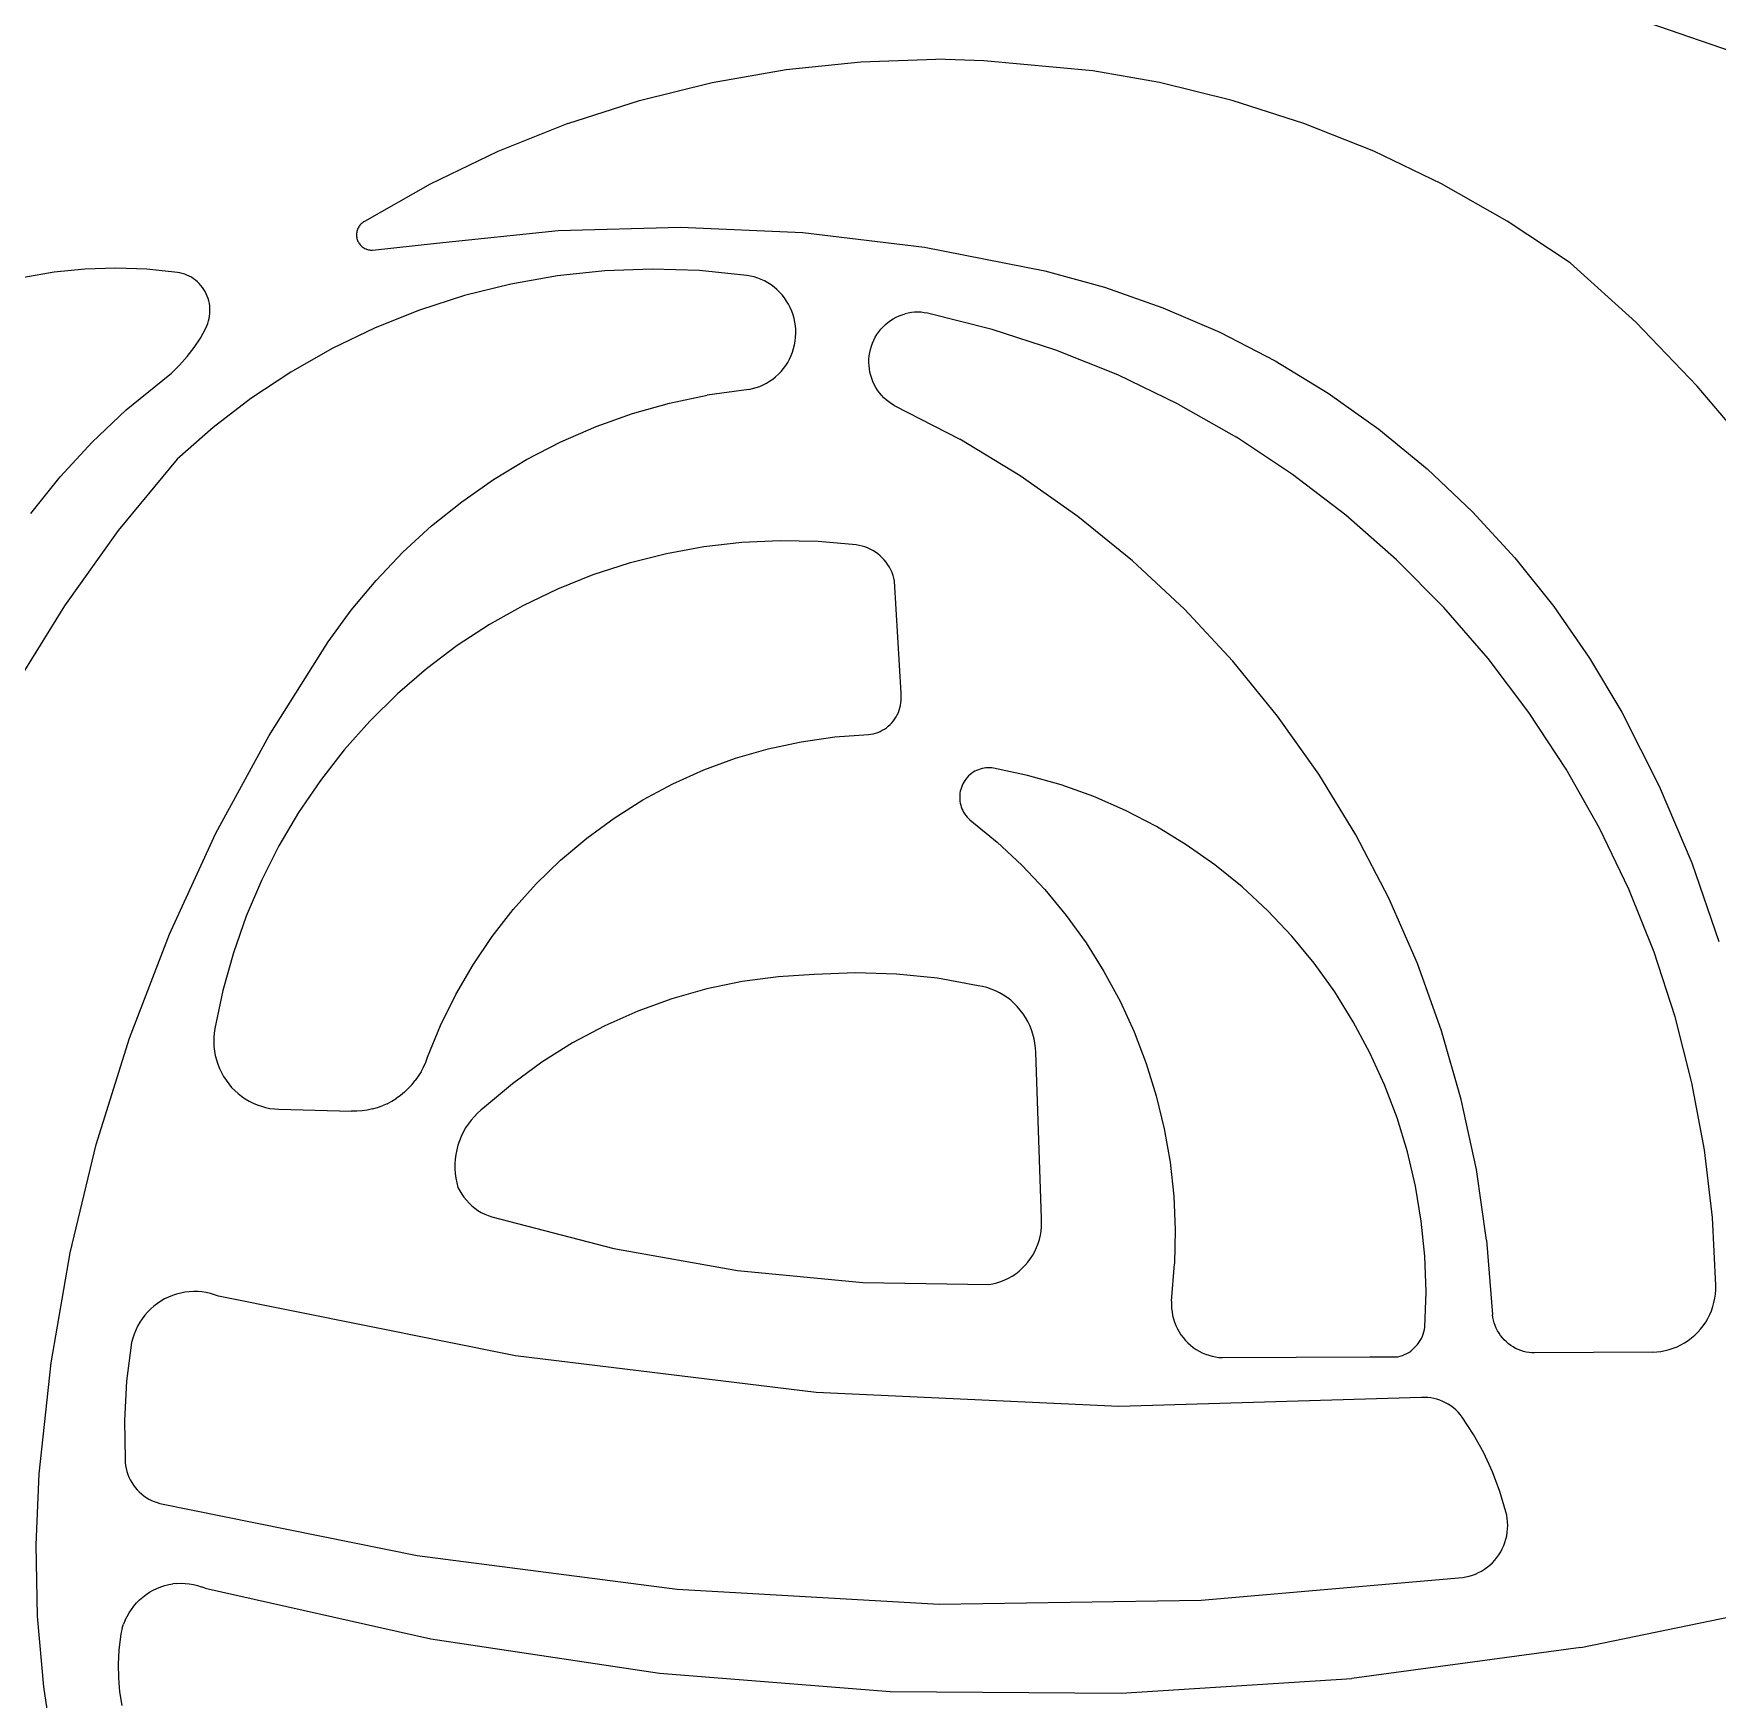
# Model space of a CAD drawing. Extents: x 396092 to 455492, y 17293 to 132793.
# Drawn here: x 408017.6 to 408095.4, y 46302.4 to 46379.4 of the extents above; entities that cross this region are included whole.
import ezdxf

# ---------------------------------------------------------------- set-up
doc = ezdxf.new("R2010")
doc.units = 0
doc.header["$LTSCALE"] = 1000
doc.header["$MEASUREMENT"] = 0
doc.layers.add('MU', color=34, linetype='Continuous')

msp = doc.modelspace()

# ---------------------------------------------------------------- linework, layer by layer
at = {"layer": 'MU', "color": 37}
for p, q in [((408101.761, 46376.592), (408090.23, 46380.558)), ((408048.968, 46377.124), (408052.384, 46377.721)), ((408052.384, 46377.721), (408055.831, 46378.081)), ((408055.831, 46378.081), (408059.294, 46378.202)), ((408061.511, 46378.126), (408059.294, 46378.202)), ((408066.554, 46377.664), (408061.511, 46378.126)), ((408045.6, 46376.292), (408048.968, 46377.124)), ((408069.621, 46377.129), (408066.554, 46377.664)), ((408072.99, 46376.299), (408069.621, 46377.129)), ((408042.295, 46375.23), (408045.6, 46376.292)), ((408076.295, 46375.238), (408072.99, 46376.299)), ((408042.295, 46375.23), (408039.067, 46373.941)), ((408079.523, 46373.95), (408076.295, 46375.238)), ((408039.067, 46373.941), (408035.933, 46372.432)), ((408082.659, 46372.443), (408079.523, 46373.95)), ((408035.933, 46372.432), (408032.905, 46370.71)), ((408085.687, 46370.722), (408082.659, 46372.443)), ((408032.905, 46370.71), (408032.866, 46370.687)), ((408088.594, 46368.796), (408085.687, 46370.722)), ((408032.54, 46370.15), (408032.538, 46370.103)), ((408032.538, 46370.103), (408032.538, 46370.056)), ((408032.538, 46370.056), (408032.542, 46370.009)), ((408032.546, 46370.196), (408032.54, 46370.15)), ((408032.542, 46370.009), (408032.548, 46369.963)), ((408032.554, 46370.242), (408032.546, 46370.196)), ((408032.548, 46369.963), (408032.558, 46369.917)), ((408032.566, 46370.287), (408032.554, 46370.242)), ((408032.58, 46370.332), (408032.566, 46370.287)), ((408032.598, 46370.375), (408032.58, 46370.332)), ((408032.618, 46370.417), (408032.598, 46370.375)), ((408032.64, 46370.458), (408032.618, 46370.417)), ((408032.666, 46370.497), (408032.64, 46370.458)), ((408032.694, 46370.534), (408032.666, 46370.497)), ((408032.724, 46370.569), (408032.694, 46370.534)), ((408032.756, 46370.602), (408032.724, 46370.569)), ((408032.791, 46370.633), (408032.756, 46370.602)), ((408032.827, 46370.661), (408032.791, 46370.633)), ((408032.866, 46370.687), (408032.827, 46370.661)), ((408036.23, 46369.706), (408041.856, 46370.286)), ((408041.856, 46370.286), (408047.508, 46370.448)), ((408047.508, 46370.448), (408053.157, 46370.19)), ((408053.157, 46370.19), (408058.772, 46369.514)), ((408032.558, 46369.917), (408032.571, 46369.872)), ((408032.571, 46369.872), (408032.586, 46369.828)), ((408032.586, 46369.828), (408032.604, 46369.786)), ((408032.604, 46369.786), (408032.626, 46369.744)), ((408032.626, 46369.744), (408032.649, 46369.704)), ((408032.649, 46369.704), (408032.676, 46369.666)), ((408032.676, 46369.666), (408032.704, 46369.629)), ((408032.704, 46369.629), (408032.735, 46369.595)), ((408032.735, 46369.595), (408032.769, 46369.563)), ((408032.769, 46369.563), (408032.804, 46369.533)), ((408032.804, 46369.533), (408032.841, 46369.505)), ((408032.841, 46369.505), (408032.88, 46369.481)), ((408032.88, 46369.481), (408032.92, 46369.458)), ((408032.92, 46369.458), (408032.962, 46369.439)), ((408032.962, 46369.439), (408033.005, 46369.423)), ((408033.005, 46369.423), (408033.049, 46369.409)), ((408033.049, 46369.409), (408033.093, 46369.399)), ((408033.093, 46369.399), (408033.139, 46369.391)), ((408033.139, 46369.391), (408033.184, 46369.387)), ((408033.184, 46369.387), (408033.23, 46369.386)), ((408033.23, 46369.386), (408033.276, 46369.387)), ((408033.276, 46369.387), (408036.23, 46369.706)), ((408058.772, 46369.514), (408064.325, 46368.423)), ((408019.991, 46368.506), (408018.571, 46368.358)), ((408021.418, 46368.555), (408019.991, 46368.506)), ((408022.845, 46368.505), (408021.418, 46368.555)), ((408024.265, 46368.355), (408022.845, 46368.505)), ((408044.002, 46368.426), (408041.822, 46368.195)), ((408046.193, 46368.506), (408044.002, 46368.426)), ((408048.384, 46368.436), (408046.193, 46368.506)), ((408050.566, 46368.215), (408048.384, 46368.436)), ((408064.325, 46368.423), (408067.084, 46367.67)), ((408091.624, 46366.051), (408088.594, 46368.796)), ((408018.571, 46368.358), (408017.163, 46368.112)), ((408024.378, 46368.335), (408024.265, 46368.355)), ((408024.489, 46368.308), (408024.378, 46368.335)), ((408024.599, 46368.273), (408024.489, 46368.308)), ((408024.705, 46368.232), (408024.599, 46368.273)), ((408024.809, 46368.182), (408024.705, 46368.232)), ((408024.91, 46368.127), (408024.809, 46368.182)), ((408025.007, 46368.064), (408024.91, 46368.127)), ((408025.099, 46367.995), (408025.007, 46368.064)), ((408025.187, 46367.92), (408025.099, 46367.995)), ((408025.27, 46367.84), (408025.187, 46367.92)), ((408025.347, 46367.754), (408025.27, 46367.84)), ((408025.419, 46367.663), (408025.347, 46367.754)), ((408025.485, 46367.567), (408025.419, 46367.663)), ((408039.661, 46367.814), (408037.531, 46367.285)), ((408041.822, 46368.195), (408039.661, 46367.814)), ((408050.736, 46368.186), (408050.566, 46368.215)), ((408050.903, 46368.145), (408050.736, 46368.186)), ((408051.068, 46368.094), (408050.903, 46368.145)), ((408051.229, 46368.031), (408051.068, 46368.094)), ((408051.385, 46367.958), (408051.229, 46368.031)), ((408051.537, 46367.874), (408051.385, 46367.958)), ((408051.683, 46367.78), (408051.537, 46367.874)), ((408051.822, 46367.677), (408051.683, 46367.78)), ((408051.954, 46367.565), (408051.822, 46367.677)), ((408067.084, 46367.67), (408069.785, 46366.724)), ((408025.544, 46367.467), (408025.485, 46367.567)), ((408025.597, 46367.363), (408025.544, 46367.467)), ((408025.643, 46367.256), (408025.597, 46367.363)), ((408025.682, 46367.147), (408025.643, 46367.256)), ((408025.714, 46367.034), (408025.682, 46367.147)), ((408025.739, 46366.92), (408025.714, 46367.034)), ((408025.756, 46366.805), (408025.739, 46366.92)), ((408037.531, 46367.285), (408035.441, 46366.611)), ((408052.079, 46367.443), (408051.954, 46367.565)), ((408052.196, 46367.314), (408052.079, 46367.443)), ((408052.304, 46367.177), (408052.196, 46367.314)), ((408052.403, 46367.033), (408052.304, 46367.177)), ((408052.492, 46366.883), (408052.403, 46367.033)), ((408052.572, 46366.727), (408052.492, 46366.883)), ((408025.668, 46365.999), (408025.703, 46366.11)), ((408025.703, 46366.11), (408025.73, 46366.223)), ((408025.73, 46366.223), (408025.751, 46366.338)), ((408025.751, 46366.338), (408025.763, 46366.455)), ((408025.766, 46366.688), (408025.756, 46366.805)), ((408025.763, 46366.455), (408025.768, 46366.571)), ((408025.768, 46366.571), (408025.766, 46366.688)), ((408035.441, 46366.611), (408033.399, 46365.795)), ((408052.641, 46366.566), (408052.572, 46366.727)), ((408052.7, 46366.401), (408052.641, 46366.566)), ((408052.748, 46366.232), (408052.7, 46366.401)), ((408052.785, 46366.061), (408052.748, 46366.232)), ((408052.811, 46365.887), (408052.785, 46366.061)), ((408056.966, 46365.946), (408057.081, 46366.042)), ((408057.081, 46366.042), (408057.202, 46366.131)), ((408057.202, 46366.131), (408057.328, 46366.211)), ((408057.328, 46366.211), (408057.459, 46366.282)), ((408057.459, 46366.282), (408057.595, 46366.345)), ((408057.595, 46366.345), (408057.734, 46366.398)), ((408057.734, 46366.398), (408057.877, 46366.441)), ((408058.022, 46366.475), (408057.877, 46366.441)), ((408058.169, 46366.499), (408058.022, 46366.475)), ((408058.317, 46366.513), (408058.169, 46366.499)), ((408058.465, 46366.517), (408058.317, 46366.513)), ((408058.614, 46366.51), (408058.465, 46366.517)), ((408058.762, 46366.494), (408058.614, 46366.51)), ((408058.908, 46366.468), (408058.762, 46366.494)), ((408061.902, 46365.72), (408058.908, 46366.468)), ((408069.785, 46366.724), (408072.415, 46365.589)), ((408094.468, 46363.104), (408091.624, 46366.051)), ((408025.036, 46364.88), (408025.323, 46365.321)), ((408025.323, 46365.321), (408025.578, 46365.784)), ((408025.578, 46365.784), (408025.626, 46365.89)), ((408025.626, 46365.89), (408025.668, 46365.999)), ((408033.399, 46365.795), (408031.416, 46364.84)), ((408052.801, 46365.185), (408052.82, 46365.36)), ((408052.825, 46365.712), (408052.811, 46365.887)), ((408052.82, 46365.36), (408052.828, 46365.536)), ((408052.828, 46365.536), (408052.825, 46365.712)), ((408056.429, 46365.226), (408056.498, 46365.36)), ((408056.498, 46365.36), (408056.576, 46365.489)), ((408056.576, 46365.489), (408056.662, 46365.613)), ((408056.662, 46365.613), (408056.756, 46365.731)), ((408056.756, 46365.731), (408056.857, 46365.842)), ((408056.857, 46365.842), (408056.966, 46365.946)), ((408064.839, 46364.768), (408061.902, 46365.72)), ((408072.415, 46365.589), (408074.962, 46364.27)), ((408024.716, 46364.462), (408025.036, 46364.88)), ((408031.416, 46364.84), (408029.501, 46363.75)), ((408052.538, 46364.352), (408052.612, 46364.511)), ((408052.612, 46364.511), (408052.675, 46364.675)), ((408052.675, 46364.675), (408052.728, 46364.842)), ((408052.728, 46364.842), (408052.77, 46365.012)), ((408052.77, 46365.012), (408052.801, 46365.185)), ((408056.206, 46364.349), (408056.219, 46364.5)), ((408056.219, 46364.5), (408056.242, 46364.65)), ((408056.242, 46364.65), (408056.275, 46364.799)), ((408056.275, 46364.799), (408056.317, 46364.944)), ((408056.317, 46364.944), (408056.368, 46365.087)), ((408056.368, 46365.087), (408056.429, 46365.226)), ((408067.707, 46363.617), (408064.839, 46364.768)), ((408023.987, 46363.707), (408024.366, 46364.07)), ((408024.366, 46364.07), (408024.716, 46364.462)), ((408029.501, 46363.75), (408027.662, 46362.532)), ((408052.024, 46363.651), (408052.145, 46363.777)), ((408052.145, 46363.777), (408052.257, 46363.911)), ((408052.257, 46363.911), (408052.36, 46364.052)), ((408052.36, 46364.052), (408052.454, 46364.199)), ((408052.454, 46364.199), (408052.538, 46364.352)), ((408056.203, 46364.197), (408056.206, 46364.349)), ((408056.21, 46364.045), (408056.203, 46364.197)), ((408056.226, 46363.894), (408056.21, 46364.045)), ((408056.252, 46363.745), (408056.226, 46363.894)), ((408056.288, 46363.598), (408056.252, 46363.745)), ((408074.962, 46364.27), (408077.414, 46362.775)), ((408021.904, 46362.001), (408023.583, 46363.374)), ((408023.583, 46363.374), (408023.987, 46363.707)), ((408050.66, 46362.95), (408048.731, 46362.68)), ((408050.66, 46362.95), (408050.829, 46362.985)), ((408050.829, 46362.985), (408050.995, 46363.032)), ((408050.995, 46363.032), (408051.158, 46363.09)), ((408051.158, 46363.09), (408051.316, 46363.158)), ((408051.316, 46363.158), (408051.47, 46363.237)), ((408051.47, 46363.237), (408051.618, 46363.327)), ((408051.618, 46363.327), (408051.761, 46363.426)), ((408051.761, 46363.426), (408051.896, 46363.534)), ((408051.896, 46363.534), (408052.024, 46363.651)), ((408056.333, 46363.453), (408056.288, 46363.598)), ((408056.388, 46363.312), (408056.333, 46363.453)), ((408056.452, 46363.174), (408056.388, 46363.312)), ((408056.524, 46363.042), (408056.452, 46363.174)), ((408056.605, 46362.914), (408056.524, 46363.042)), ((408070.492, 46362.272), (408067.707, 46363.617)), ((408097.111, 46359.969), (408094.468, 46363.104)), ((408027.662, 46362.532), (408025.908, 46361.189)), ((408045.281, 46361.833), (408046.992, 46362.315)), ((408046.992, 46362.315), (408048.731, 46362.68)), ((408056.694, 46362.792), (408056.605, 46362.914)), ((408056.79, 46362.677), (408056.694, 46362.792)), ((408056.894, 46362.568), (408056.79, 46362.677)), ((408057.005, 46362.467), (408056.894, 46362.568)), ((408057.122, 46362.373), (408057.005, 46362.467)), ((408057.245, 46362.287), (408057.122, 46362.373)), ((408057.373, 46362.21), (408057.245, 46362.287)), ((408057.373, 46362.21), (408060.398, 46360.652)), ((408070.492, 46362.272), (408073.183, 46360.738)), ((408077.414, 46362.775), (408079.758, 46361.109)), ((408020.324, 46360.512), (408021.904, 46362.001)), ((408043.605, 46361.237), (408045.281, 46361.833)), ((408025.908, 46361.189), (408024.246, 46359.729)), ((408041.971, 46360.528), (408043.605, 46361.237)), ((408063.184, 46358.964), (408060.398, 46360.652)), ((408075.767, 46359.023), (408073.183, 46360.738)), ((408079.758, 46361.109), (408081.983, 46359.282)), ((408018.848, 46358.915), (408020.324, 46360.512)), ((408040.386, 46359.711), (408041.971, 46360.528)), ((408024.246, 46359.729), (408021.534, 46356.436)), ((408038.859, 46358.788), (408040.386, 46359.711)), ((408081.983, 46359.282), (408084.08, 46357.301)), ((408017.486, 46357.217), (408018.848, 46358.915)), ((408037.394, 46357.764), (408038.859, 46358.788)), ((408065.85, 46357.086), (408063.184, 46358.964)), ((408078.232, 46357.135), (408075.767, 46359.023)), ((408035.999, 46356.643), (408037.394, 46357.764)), ((408068.385, 46355.026), (408065.85, 46357.086)), ((408080.567, 46355.082), (408078.232, 46357.135)), ((408084.08, 46357.301), (408086.036, 46355.177)), ((408021.534, 46356.436), (408019.05, 46352.96)), ((408034.679, 46355.431), (408035.999, 46356.643)), ((408052.098, 46355.958), (408050.336, 46355.877)), ((408053.862, 46355.922), (408052.098, 46355.958)), ((408033.442, 46354.131), (408034.679, 46355.431)), ((408046.847, 46355.361), (408045.135, 46354.928)), ((408048.583, 46355.677), (408046.847, 46355.361)), ((408050.336, 46355.877), (408048.583, 46355.677)), ((408055.619, 46355.767), (408053.862, 46355.922)), ((408055.753, 46355.746), (408055.619, 46355.767)), ((408055.886, 46355.716), (408055.753, 46355.746)), ((408056.016, 46355.678), (408055.886, 46355.716)), ((408056.144, 46355.63), (408056.016, 46355.678)), ((408056.268, 46355.574), (408056.144, 46355.63)), ((408056.388, 46355.509), (408056.268, 46355.574)), ((408056.504, 46355.437), (408056.388, 46355.509)), ((408056.615, 46355.357), (408056.504, 46355.437)), ((408056.721, 46355.269), (408056.615, 46355.357)), ((408056.82, 46355.175), (408056.721, 46355.269)), ((408056.914, 46355.074), (408056.82, 46355.175)), ((408086.036, 46355.177), (408087.844, 46352.919)), ((408043.454, 46354.383), (408041.812, 46353.725)), ((408045.135, 46354.928), (408043.454, 46354.383)), ((408057, 46354.967), (408056.914, 46355.074)), ((408057.08, 46354.855), (408057, 46354.967)), ((408057.152, 46354.737), (408057.08, 46354.855)), ((408057.216, 46354.615), (408057.152, 46354.737)), ((408057.272, 46354.488), (408057.216, 46354.615)), ((408057.32, 46354.359), (408057.272, 46354.488)), ((408070.776, 46352.795), (408068.385, 46355.026)), ((408082.761, 46352.873), (408080.567, 46355.082)), ((408032.291, 46352.751), (408033.442, 46354.131)), ((408041.812, 46353.725), (408040.216, 46352.96)), ((408057.359, 46354.226), (408057.32, 46354.359)), ((408057.39, 46354.091), (408057.359, 46354.226)), ((408057.688, 46348.923), (408057.39, 46354.091)), ((408019.05, 46352.96), (408016.807, 46349.317)), ((408040.216, 46352.96), (408038.672, 46352.089)), ((408084.806, 46350.518), (408082.761, 46352.873)), ((408087.844, 46352.919), (408089.494, 46350.539)), ((408031.232, 46351.296), (408032.291, 46352.751)), ((408038.672, 46352.089), (408037.187, 46351.116)), ((408073.013, 46350.402), (408070.776, 46352.795)), ((408028.495, 46346.962), (408031.232, 46351.296)), ((408037.187, 46351.116), (408035.769, 46350.046)), ((408086.69, 46348.028), (408084.806, 46350.518)), ((408089.494, 46350.539), (408090.979, 46348.048)), ((408035.769, 46350.046), (408034.422, 46348.884)), ((408075.084, 46347.859), (408073.013, 46350.402)), ((408034.422, 46348.884), (408033.152, 46347.633)), ((408057.604, 46348.135), (408057.638, 46348.244)), ((408057.638, 46348.244), (408057.665, 46348.355)), ((408057.665, 46348.355), (408057.684, 46348.467)), ((408057.684, 46348.467), (408057.696, 46348.581)), ((408057.698, 46348.809), (408057.688, 46348.923)), ((408057.696, 46348.581), (408057.701, 46348.695)), ((408057.701, 46348.695), (408057.698, 46348.809)), ((408033.152, 46347.633), (408031.966, 46346.301)), ((408057.01, 46347.325), (408057.098, 46347.395)), ((408057.098, 46347.395), (408057.182, 46347.471)), ((408057.182, 46347.471), (408057.26, 46347.553)), ((408057.26, 46347.553), (408057.333, 46347.639)), ((408057.333, 46347.639), (408057.4, 46347.731)), ((408057.4, 46347.731), (408057.461, 46347.826)), ((408057.461, 46347.826), (408057.515, 46347.926)), ((408057.515, 46347.926), (408057.563, 46348.029)), ((408057.563, 46348.029), (408057.604, 46348.135)), ((408076.981, 46345.178), (408075.084, 46347.859)), ((408088.406, 46345.415), (408086.69, 46348.028)), ((408090.979, 46348.048), (408092.713, 46344.623)), ((408026.044, 46342.453), (408028.495, 46346.962)), ((408051.55, 46346.348), (408053.078, 46346.677)), ((408053.078, 46346.677), (408054.625, 46346.897)), ((408054.625, 46346.897), (408056.183, 46347.007)), ((408056.183, 46347.007), (408056.293, 46347.021)), ((408056.293, 46347.021), (408056.403, 46347.043)), ((408056.403, 46347.043), (408056.511, 46347.073)), ((408056.511, 46347.073), (408056.617, 46347.109)), ((408056.617, 46347.109), (408056.72, 46347.153)), ((408056.72, 46347.153), (408056.821, 46347.204)), ((408056.821, 46347.204), (408056.917, 46347.261)), ((408056.917, 46347.261), (408057.01, 46347.325)), ((408031.966, 46346.301), (408030.867, 46344.891)), ((408048.578, 46345.373), (408050.047, 46345.913)), ((408050.047, 46345.913), (408051.55, 46346.348)), ((408047.149, 46344.73), (408048.578, 46345.373)), ((408060.809, 46345.095), (408060.747, 46345.03)), ((408060.876, 46345.156), (408060.809, 46345.095)), ((408060.947, 46345.212), (408060.876, 46345.156)), ((408061.021, 46345.264), (408060.947, 46345.212)), ((408061.098, 46345.31), (408061.021, 46345.264)), ((408061.178, 46345.351), (408061.098, 46345.31)), ((408061.261, 46345.386), (408061.178, 46345.351)), ((408061.345, 46345.416), (408061.261, 46345.386)), ((408061.432, 46345.439), (408061.345, 46345.416)), ((408061.52, 46345.457), (408061.432, 46345.439)), ((408061.608, 46345.469), (408061.52, 46345.457)), ((408061.698, 46345.475), (408061.608, 46345.469)), ((408061.787, 46345.474), (408061.698, 46345.475)), ((408061.876, 46345.468), (408061.787, 46345.474)), ((408061.965, 46345.455), (408061.876, 46345.468)), ((408063.533, 46345.122), (408061.965, 46345.455)), ((408065.077, 46344.683), (408063.533, 46345.122)), ((408078.694, 46342.371), (408076.981, 46345.178)), ((408089.947, 46342.69), (408088.406, 46345.415)), ((408030.867, 46344.891), (408029.862, 46343.412)), ((408045.766, 46343.988), (408047.149, 46344.73)), ((408060.409, 46344.297), (408060.4, 46344.206)), ((408060.424, 46344.387), (408060.409, 46344.297)), ((408060.446, 46344.476), (408060.424, 46344.387)), ((408060.473, 46344.563), (408060.446, 46344.476)), ((408060.505, 46344.648), (408060.473, 46344.563)), ((408060.543, 46344.73), (408060.505, 46344.648)), ((408060.587, 46344.81), (408060.543, 46344.73)), ((408060.635, 46344.887), (408060.587, 46344.81)), ((408060.689, 46344.96), (408060.635, 46344.887)), ((408060.747, 46345.03), (408060.689, 46344.96)), ((408066.588, 46344.141), (408065.077, 46344.683)), ((408092.713, 46344.623), (408094.208, 46341.082)), ((408044.437, 46343.151), (408045.766, 46343.988)), ((408060.4, 46344.206), (408060.396, 46344.114)), ((408060.396, 46344.114), (408060.399, 46344.023)), ((408060.399, 46344.023), (408060.407, 46343.932)), ((408060.407, 46343.932), (408060.421, 46343.842)), ((408060.421, 46343.842), (408060.442, 46343.753)), ((408060.442, 46343.753), (408060.468, 46343.665)), ((408060.468, 46343.665), (408060.499, 46343.58)), ((408060.499, 46343.58), (408060.537, 46343.497)), ((408060.537, 46343.497), (408060.579, 46343.416)), ((408068.061, 46343.497), (408066.588, 46344.141)), ((408069.488, 46342.754), (408068.061, 46343.497)), ((408029.862, 46343.412), (408028.954, 46341.868)), ((408043.168, 46342.222), (408044.437, 46343.151)), ((408060.579, 46343.416), (408060.627, 46343.339)), ((408060.627, 46343.339), (408060.679, 46343.265)), ((408060.679, 46343.265), (408060.737, 46343.195)), ((408060.737, 46343.195), (408060.799, 46343.129)), ((408060.799, 46343.129), (408060.865, 46343.067)), ((408060.865, 46343.067), (408062.134, 46342.032)), ((408070.864, 46341.917), (408069.488, 46342.754)), ((408023.891, 46337.788), (408026.044, 46342.453)), ((408041.964, 46341.206), (408043.168, 46342.222)), ((408062.134, 46342.032), (408063.269, 46340.975)), ((408080.216, 46339.451), (408078.694, 46342.371)), ((408091.304, 46339.865), (408089.947, 46342.69)), ((408028.954, 46341.868), (408028.146, 46340.266)), ((408040.832, 46340.107), (408041.964, 46341.206)), ((408072.182, 46340.988), (408070.864, 46341.917)), ((408063.269, 46340.975), (408064.333, 46339.846)), ((408073.437, 46339.971), (408072.182, 46340.988)), ((408094.208, 46341.082), (408095.458, 46337.444)), ((408028.146, 46340.266), (408027.444, 46338.615)), ((408039.777, 46338.932), (408040.832, 46340.107)), ((408064.333, 46339.846), (408065.322, 46338.647)), ((408074.623, 46338.872), (408073.437, 46339.971)), ((408092.473, 46336.953), (408091.304, 46339.865)), ((408038.804, 46337.684), (408039.777, 46338.932)), ((408075.735, 46337.694), (408074.623, 46338.872)), ((408081.539, 46336.431), (408080.216, 46339.451)), ((408027.444, 46338.615), (408026.849, 46336.919)), ((408065.322, 46338.647), (408066.233, 46337.385)), ((408022.046, 46332.987), (408023.891, 46337.788)), ((408037.917, 46336.372), (408038.804, 46337.684)), ((408066.233, 46337.385), (408067.061, 46336.064)), ((408076.768, 46336.444), (408075.735, 46337.694)), ((408026.849, 46336.919), (408026.364, 46335.187)), ((408093.447, 46333.968), (408092.473, 46336.953)), ((408037.122, 46334.999), (408037.917, 46336.372)), ((408052.012, 46335.82), (408050.355, 46335.6)), ((408053.68, 46335.921), (408052.012, 46335.82)), ((408055.581, 46336.006), (408053.68, 46335.921)), ((408057.482, 46335.949), (408055.581, 46336.006)), ((408059.375, 46335.749), (408057.482, 46335.949)), ((408061.248, 46335.409), (408059.375, 46335.749)), ((408067.061, 46336.064), (408067.802, 46334.692)), ((408077.717, 46335.126), (408076.768, 46336.444)), ((408082.658, 46333.327), (408081.539, 46336.431)), ((408026.364, 46335.187), (408025.992, 46333.427)), ((408036.421, 46333.574), (408037.122, 46334.999)), ((408048.718, 46335.261), (408047.108, 46334.806)), ((408050.355, 46335.6), (408048.718, 46335.261)), ((408061.453, 46335.371), (408061.248, 46335.409)), ((408061.655, 46335.319), (408061.453, 46335.371)), ((408061.853, 46335.253), (408061.655, 46335.319)), ((408062.046, 46335.174), (408061.853, 46335.253)), ((408062.234, 46335.082), (408062.046, 46335.174)), ((408062.415, 46334.978), (408062.234, 46335.082)), ((408062.589, 46334.861), (408062.415, 46334.978)), ((408078.579, 46333.747), (408077.717, 46335.126)), ((408045.533, 46334.236), (408044.001, 46333.555)), ((408047.108, 46334.806), (408045.533, 46334.236)), ((408062.755, 46334.733), (408062.589, 46334.861)), ((408062.912, 46334.593), (408062.755, 46334.733)), ((408063.059, 46334.444), (408062.912, 46334.593)), ((408063.197, 46334.284), (408063.059, 46334.444)), ((408063.324, 46334.116), (408063.197, 46334.284)), ((408067.802, 46334.692), (408068.454, 46333.272)), ((408025.992, 46333.427), (408025.962, 46333.22)), ((408035.818, 46332.103), (408036.421, 46333.574)), ((408044.001, 46333.555), (408042.52, 46332.766)), ((408063.44, 46333.939), (408063.324, 46334.116)), ((408063.543, 46333.755), (408063.44, 46333.939)), ((408063.635, 46333.564), (408063.543, 46333.755)), ((408063.714, 46333.367), (408063.635, 46333.564)), ((408079.348, 46332.312), (408078.579, 46333.747)), ((408094.222, 46330.922), (408093.447, 46333.968)), ((408020.515, 46328.073), (408022.046, 46332.987)), ((408025.945, 46333.011), (408025.942, 46332.802)), ((408025.942, 46332.802), (408025.953, 46332.593)), ((408025.962, 46333.22), (408025.945, 46333.011)), ((408042.52, 46332.766), (408041.097, 46331.873)), ((408063.78, 46333.166), (408063.714, 46333.367)), ((408063.832, 46332.96), (408063.78, 46333.166)), ((408063.871, 46332.751), (408063.832, 46332.96)), ((408063.896, 46332.54), (408063.871, 46332.751)), ((408068.454, 46333.272), (408069.014, 46331.812)), ((408083.566, 46330.152), (408082.658, 46333.327)), ((408025.953, 46332.593), (408025.977, 46332.386)), ((408025.977, 46332.386), (408026.014, 46332.18)), ((408026.014, 46332.18), (408026.065, 46331.977)), ((408026.065, 46331.977), (408026.129, 46331.778)), ((408035.633, 46331.65), (408035.733, 46331.873)), ((408035.733, 46331.873), (408035.818, 46332.103)), ((408041.097, 46331.873), (408039.738, 46330.88)), ((408063.908, 46332.328), (408063.896, 46332.54)), ((408064.176, 46324.664), (408063.908, 46332.328)), ((408080.023, 46330.828), (408079.348, 46332.312)), ((408026.129, 46331.778), (408026.206, 46331.584)), ((408026.206, 46331.584), (408026.295, 46331.396)), ((408026.295, 46331.396), (408026.396, 46331.214)), ((408026.396, 46331.214), (408026.508, 46331.039)), ((408035.391, 46331.225), (408035.249, 46331.026)), ((408035.519, 46331.433), (408035.391, 46331.225)), ((408035.519, 46331.433), (408035.633, 46331.65)), ((408069.014, 46331.812), (408069.479, 46330.318)), ((408026.508, 46331.039), (408026.632, 46330.872)), ((408026.632, 46330.872), (408026.766, 46330.714)), ((408026.766, 46330.714), (408026.911, 46330.566)), ((408026.911, 46330.566), (408027.064, 46330.427)), ((408027.064, 46330.427), (408027.226, 46330.299)), ((408027.226, 46330.299), (408027.396, 46330.183)), ((408034.564, 46330.34), (408034.367, 46330.199)), ((408034.752, 46330.493), (408034.564, 46330.34)), ((408034.752, 46330.493), (408034.929, 46330.66)), ((408034.929, 46330.66), (408035.095, 46330.837)), ((408035.095, 46330.837), (408035.249, 46331.026)), ((408039.738, 46330.88), (408038.451, 46329.792)), ((408069.479, 46330.318), (408069.847, 46328.796)), ((408080.599, 46329.302), (408080.023, 46330.828)), ((408094.796, 46327.831), (408094.222, 46330.922)), ((408027.396, 46330.183), (408027.574, 46330.078)), ((408027.574, 46330.078), (408027.757, 46329.985)), ((408027.757, 46329.985), (408027.947, 46329.905)), ((408027.947, 46329.905), (408028.141, 46329.838)), ((408028.141, 46329.838), (408028.339, 46329.784)), ((408028.339, 46329.784), (408028.54, 46329.744)), ((408028.54, 46329.744), (408028.743, 46329.718)), ((408028.743, 46329.718), (408028.948, 46329.705)), ((408028.948, 46329.705), (408032.312, 46329.609)), ((408032.553, 46329.61), (408032.312, 46329.609)), ((408032.793, 46329.628), (408032.553, 46329.61)), ((408033.031, 46329.663), (408032.793, 46329.628)), ((408033.267, 46329.714), (408033.031, 46329.663)), ((408033.267, 46329.714), (408033.499, 46329.78)), ((408033.499, 46329.78), (408033.725, 46329.862)), ((408033.946, 46329.96), (408033.725, 46329.862)), ((408033.946, 46329.96), (408034.16, 46330.072)), ((408034.16, 46330.072), (408034.367, 46330.199)), ((408038.119, 46329.514), (408037.967, 46329.359)), ((408038.281, 46329.659), (408038.119, 46329.514)), ((408038.451, 46329.792), (408038.281, 46329.659)), ((408084.261, 46326.921), (408083.566, 46330.152)), ((408037.574, 46328.837), (408037.467, 46328.647)), ((408037.694, 46329.02), (408037.574, 46328.837)), ((408037.825, 46329.194), (408037.694, 46329.02)), ((408037.967, 46329.359), (408037.825, 46329.194)), ((408069.847, 46328.796), (408070.116, 46327.253)), ((408081.075, 46327.74), (408080.599, 46329.302)), ((408019.306, 46323.066), (408020.515, 46328.073)), ((408037.22, 46328.039), (408037.165, 46327.827)), ((408037.289, 46328.247), (408037.22, 46328.039)), ((408037.372, 46328.45), (408037.289, 46328.247)), ((408037.467, 46328.647), (408037.372, 46328.45)), ((408037.095, 46327.394), (408037.081, 46327.175)), ((408037.081, 46327.175), (408037.081, 46326.956)), ((408037.123, 46327.612), (408037.095, 46327.394)), ((408037.165, 46327.827), (408037.123, 46327.612)), ((408070.116, 46327.253), (408070.287, 46325.695)), ((408081.448, 46326.149), (408081.075, 46327.74)), ((408095.164, 46324.706), (408094.796, 46327.831)), ((408037.081, 46326.956), (408037.095, 46326.736)), ((408037.095, 46326.736), (408037.123, 46326.519)), ((408037.123, 46326.519), (408037.165, 46326.303)), ((408084.737, 46323.649), (408084.261, 46326.921)), ((408037.165, 46326.303), (408037.221, 46326.091)), ((408037.221, 46326.091), (408037.304, 46325.933)), ((408037.304, 46325.933), (408037.397, 46325.78)), ((408037.397, 46325.78), (408037.5, 46325.635)), ((408037.5, 46325.635), (408037.613, 46325.497)), ((408070.287, 46325.695), (408070.357, 46324.129)), ((408081.717, 46324.536), (408081.448, 46326.149)), ((408037.613, 46325.497), (408037.734, 46325.367)), ((408037.734, 46325.367), (408037.864, 46325.246)), ((408037.864, 46325.246), (408038.002, 46325.134)), ((408038.002, 46325.134), (408038.147, 46325.033)), ((408038.147, 46325.033), (408038.299, 46324.941)), ((408038.299, 46324.941), (408038.456, 46324.861)), ((408038.456, 46324.861), (408038.618, 46324.791)), ((408038.618, 46324.791), (408038.785, 46324.733)), ((408038.785, 46324.733), (408044.415, 46323.267)), ((408064.123, 46323.879), (408064.155, 46324.074)), ((408064.155, 46324.074), (408064.175, 46324.27)), ((408064.175, 46324.27), (408064.182, 46324.467)), ((408064.182, 46324.467), (408064.176, 46324.664)), ((408070.357, 46324.129), (408070.326, 46322.561)), ((408081.88, 46322.909), (408081.717, 46324.536)), ((408095.326, 46321.564), (408095.164, 46324.706)), ((408063.864, 46323.138), (408063.947, 46323.316)), ((408063.947, 46323.316), (408064.018, 46323.5)), ((408064.018, 46323.5), (408064.077, 46323.688)), ((408064.077, 46323.688), (408064.123, 46323.879)), ((408084.737, 46323.649), (408085.005, 46320.22)), ((408018.425, 46317.988), (408019.306, 46323.066)), ((408044.415, 46323.267), (408050.141, 46322.253)), ((408063.283, 46322.357), (408063.42, 46322.496)), ((408063.42, 46322.496), (408063.547, 46322.645)), ((408063.547, 46322.645), (408063.663, 46322.802)), ((408063.663, 46322.802), (408063.769, 46322.967)), ((408063.769, 46322.967), (408063.864, 46323.138)), ((408070.182, 46320.835), (408070.326, 46322.561)), ((408081.937, 46321.274), (408081.88, 46322.909)), ((408050.141, 46322.253), (408055.927, 46321.698)), ((408062.115, 46321.686), (408062.299, 46321.746)), ((408062.299, 46321.746), (408062.479, 46321.818)), ((408062.479, 46321.818), (408062.654, 46321.903)), ((408062.654, 46321.903), (408062.822, 46322)), ((408062.822, 46322), (408062.983, 46322.108)), ((408062.983, 46322.108), (408063.137, 46322.227)), ((408063.137, 46322.227), (408063.283, 46322.357)), ((408023.674, 46320.941), (408023.502, 46320.842)), ((408023.852, 46321.028), (408023.674, 46320.941)), ((408024.036, 46321.103), (408023.852, 46321.028)), ((408024.223, 46321.165), (408024.036, 46321.103)), ((408024.415, 46321.214), (408024.223, 46321.165)), ((408024.609, 46321.251), (408024.415, 46321.214)), ((408024.805, 46321.274), (408024.609, 46321.251)), ((408025.003, 46321.284), (408024.805, 46321.274)), ((408025.2, 46321.28), (408025.003, 46321.284)), ((408025.397, 46321.263), (408025.2, 46321.28)), ((408025.592, 46321.233), (408025.397, 46321.263)), ((408025.785, 46321.19), (408025.592, 46321.233)), ((408025.975, 46321.134), (408025.785, 46321.19)), ((408026.16, 46321.065), (408025.975, 46321.134)), ((408039.885, 46318.316), (408026.16, 46321.065)), ((408055.927, 46321.698), (408061.737, 46321.606)), ((408061.737, 46321.606), (408061.928, 46321.64)), ((408061.928, 46321.64), (408062.115, 46321.686)), ((408081.887, 46319.639), (408081.937, 46321.274)), ((408095.238, 46320.777), (408095.279, 46320.971)), ((408095.279, 46320.971), (408095.308, 46321.168)), ((408095.308, 46321.168), (408095.323, 46321.366)), ((408095.323, 46321.366), (408095.326, 46321.564)), ((408022.757, 46320.187), (408022.636, 46320.028)), ((408022.888, 46320.337), (408022.757, 46320.187)), ((408023.029, 46320.479), (408022.888, 46320.337)), ((408023.179, 46320.61), (408023.029, 46320.479)), ((408023.337, 46320.732), (408023.179, 46320.61)), ((408023.502, 46320.842), (408023.337, 46320.732)), ((408070.182, 46320.835), (408070.179, 46320.671)), ((408070.179, 46320.671), (408070.187, 46320.507)), ((408070.187, 46320.507), (408070.205, 46320.344)), ((408070.205, 46320.344), (408070.234, 46320.182)), ((408070.234, 46320.182), (408070.273, 46320.023)), ((408085.023, 46320.089), (408085.005, 46320.22)), ((408094.954, 46320.04), (408095.043, 46320.216)), ((408095.043, 46320.216), (408095.12, 46320.399)), ((408095.12, 46320.399), (408095.185, 46320.586)), ((408095.185, 46320.586), (408095.238, 46320.777)), ((408022.337, 46319.506), (408022.261, 46319.32)), ((408022.425, 46319.686), (408022.337, 46319.506)), ((408022.525, 46319.861), (408022.425, 46319.686)), ((408022.636, 46320.028), (408022.525, 46319.861)), ((408070.273, 46320.023), (408070.323, 46319.866)), ((408070.323, 46319.866), (408070.383, 46319.714)), ((408070.383, 46319.714), (408070.452, 46319.566)), ((408070.452, 46319.566), (408070.531, 46319.422)), ((408070.531, 46319.422), (408070.619, 46319.285)), ((408081.808, 46319.318), (408081.842, 46319.423)), ((408081.842, 46319.423), (408081.868, 46319.53)), ((408081.868, 46319.53), (408081.887, 46319.639)), ((408085.051, 46319.959), (408085.023, 46320.089)), ((408085.086, 46319.832), (408085.051, 46319.959)), ((408085.13, 46319.707), (408085.086, 46319.832)), ((408085.182, 46319.586), (408085.13, 46319.707)), ((408085.242, 46319.468), (408085.182, 46319.586)), ((408085.309, 46319.355), (408085.242, 46319.468)), ((408094.351, 46319.266), (408094.491, 46319.404)), ((408094.491, 46319.404), (408094.622, 46319.551)), ((408094.622, 46319.551), (408094.743, 46319.706)), ((408094.743, 46319.706), (408094.854, 46319.869)), ((408094.854, 46319.869), (408094.954, 46320.04)), ((408022.146, 46318.934), (408021.913, 46317.139)), ((408022.197, 46319.129), (408022.146, 46318.934)), ((408022.261, 46319.32), (408022.197, 46319.129)), ((408070.619, 46319.285), (408070.716, 46319.154)), ((408070.716, 46319.154), (408070.821, 46319.029)), ((408070.821, 46319.029), (408070.934, 46318.912)), ((408070.934, 46318.912), (408071.054, 46318.803)), ((408071.054, 46318.803), (408071.181, 46318.702)), ((408071.181, 46318.702), (408071.315, 46318.61)), ((408071.315, 46318.61), (408071.454, 46318.528)), ((408081.314, 46318.602), (408081.396, 46318.676)), ((408081.396, 46318.676), (408081.472, 46318.754)), ((408081.472, 46318.754), (408081.543, 46318.838)), ((408081.543, 46318.838), (408081.608, 46318.926)), ((408081.608, 46318.926), (408081.668, 46319.019)), ((408081.668, 46319.019), (408081.721, 46319.115)), ((408081.721, 46319.115), (408081.768, 46319.215)), ((408081.768, 46319.215), (408081.808, 46319.318)), ((408085.383, 46319.246), (408085.309, 46319.355)), ((408085.465, 46319.143), (408085.383, 46319.246)), ((408085.553, 46319.046), (408085.465, 46319.143)), ((408085.647, 46318.955), (408085.553, 46319.046)), ((408085.747, 46318.87), (408085.647, 46318.955)), ((408085.852, 46318.792), (408085.747, 46318.87)), ((408085.962, 46318.722), (408085.852, 46318.792)), ((408086.076, 46318.659), (408085.962, 46318.722)), ((408086.194, 46318.604), (408086.076, 46318.659)), ((408086.315, 46318.558), (408086.194, 46318.604)), ((408093.169, 46318.599), (408093.355, 46318.66)), ((408093.355, 46318.66), (408093.536, 46318.732)), ((408093.536, 46318.732), (408093.712, 46318.816)), ((408093.712, 46318.816), (408093.882, 46318.912)), ((408093.882, 46318.912), (408094.046, 46319.019)), ((408094.046, 46319.019), (408094.202, 46319.137)), ((408094.202, 46319.137), (408094.351, 46319.266)), ((408017.874, 46312.861), (408018.425, 46317.988)), ((408053.772, 46316.614), (408039.885, 46318.316)), ((408071.454, 46318.528), (408071.598, 46318.455)), ((408071.598, 46318.455), (408071.747, 46318.392)), ((408071.747, 46318.392), (408071.899, 46318.339)), ((408071.899, 46318.339), (408072.054, 46318.296)), ((408072.054, 46318.296), (408072.212, 46318.264)), ((408072.212, 46318.264), (408072.372, 46318.243)), ((408072.372, 46318.243), (408072.532, 46318.233)), ((408072.532, 46318.233), (408079.347, 46318.27)), ((408079.347, 46318.27), (408080.638, 46318.266)), ((408080.638, 46318.266), (408080.743, 46318.293)), ((408080.743, 46318.293), (408080.846, 46318.328)), ((408080.846, 46318.328), (408080.947, 46318.37)), ((408080.947, 46318.37), (408081.044, 46318.418)), ((408081.044, 46318.418), (408081.138, 46318.474)), ((408081.138, 46318.474), (408081.228, 46318.535)), ((408081.228, 46318.535), (408081.314, 46318.602)), ((408086.44, 46318.519), (408086.315, 46318.558)), ((408086.566, 46318.49), (408086.44, 46318.519)), ((408086.694, 46318.468), (408086.566, 46318.49)), ((408086.823, 46318.456), (408086.694, 46318.468)), ((408086.953, 46318.452), (408086.823, 46318.456)), ((408092.401, 46318.487), (408086.953, 46318.452)), ((408092.401, 46318.487), (408092.595, 46318.496)), ((408092.595, 46318.496), (408092.789, 46318.517)), ((408092.789, 46318.517), (408092.98, 46318.552)), ((408092.98, 46318.552), (408093.169, 46318.599)), ((408021.913, 46317.139), (408021.813, 46315.332)), ((408067.744, 46315.969), (408053.772, 46316.614)), ((408081.725, 46316.383), (408067.744, 46315.969)), ((408081.869, 46316.388), (408081.725, 46316.383)), ((408082.013, 46316.383), (408081.869, 46316.388)), ((408082.156, 46316.368), (408082.013, 46316.383)), ((408082.298, 46316.343), (408082.156, 46316.368)), ((408082.438, 46316.308), (408082.298, 46316.343)), ((408082.576, 46316.264), (408082.438, 46316.308)), ((408082.71, 46316.211), (408082.576, 46316.264)), ((408082.84, 46316.149), (408082.71, 46316.211)), ((408082.966, 46316.077), (408082.84, 46316.149)), ((408083.087, 46315.997), (408082.966, 46316.077)), ((408083.203, 46315.91), (408083.087, 46315.997)), ((408083.312, 46315.814), (408083.203, 46315.91)), ((408083.415, 46315.711), (408083.312, 46315.814)), ((408083.511, 46315.601), (408083.415, 46315.711)), ((408083.6, 46315.485), (408083.511, 46315.601)), ((408021.813, 46315.332), (408021.848, 46313.521)), ((408084.13, 46314.677), (408083.6, 46315.485)), ((408084.601, 46313.831), (408084.13, 46314.677)), ((408021.848, 46313.521), (408021.856, 46313.382)), ((408021.856, 46313.382), (408021.873, 46313.243)), ((408021.873, 46313.243), (408021.898, 46313.105)), ((408085.009, 46312.951), (408084.601, 46313.831)), ((408017.735, 46309.579), (408017.874, 46312.861)), ((408021.898, 46313.105), (408021.933, 46312.969)), ((408021.933, 46312.969), (408021.976, 46312.836)), ((408021.976, 46312.836), (408022.027, 46312.707)), ((408022.027, 46312.707), (408022.087, 46312.581)), ((408022.087, 46312.581), (408022.155, 46312.459)), ((408022.155, 46312.459), (408022.23, 46312.342)), ((408085.352, 46312.043), (408085.009, 46312.951)), ((408022.23, 46312.342), (408022.313, 46312.23)), ((408022.313, 46312.23), (408022.403, 46312.125)), ((408022.403, 46312.125), (408022.5, 46312.025)), ((408022.5, 46312.025), (408022.602, 46311.932)), ((408022.602, 46311.932), (408022.711, 46311.846)), ((408022.711, 46311.846), (408022.824, 46311.768)), ((408022.824, 46311.768), (408022.943, 46311.698)), ((408022.943, 46311.698), (408023.066, 46311.635)), ((408023.066, 46311.635), (408023.192, 46311.581)), ((408085.628, 46311.112), (408085.352, 46312.043)), ((408023.192, 46311.581), (408023.322, 46311.536)), ((408023.322, 46311.536), (408023.455, 46311.499)), ((408023.455, 46311.499), (408035.334, 46309.09)), ((408085.663, 46310.956), (408085.628, 46311.112)), ((408085.689, 46310.799), (408085.663, 46310.956)), ((408085.663, 46310.004), (408085.689, 46310.162)), ((408085.704, 46310.64), (408085.689, 46310.799)), ((408085.689, 46310.162), (408085.704, 46310.321)), ((408085.709, 46310.48), (408085.704, 46310.64)), ((408085.704, 46310.321), (408085.709, 46310.48)), ((408017.807, 46306.295), (408017.735, 46309.579)), ((408085.386, 46309.261), (408085.461, 46309.401)), ((408085.461, 46309.401), (408085.526, 46309.547)), ((408085.526, 46309.547), (408085.581, 46309.696)), ((408085.581, 46309.696), (408085.627, 46309.849)), ((408085.627, 46309.849), (408085.663, 46310.004)), ((408035.334, 46309.09), (408047.349, 46307.537)), ((408084.639, 46308.457), (408084.767, 46308.549)), ((408084.767, 46308.549), (408084.889, 46308.649)), ((408084.889, 46308.649), (408085.004, 46308.757)), ((408085.004, 46308.757), (408085.111, 46308.873)), ((408085.111, 46308.873), (408085.211, 46308.996)), ((408085.211, 46308.996), (408085.303, 46309.126)), ((408085.303, 46309.126), (408085.386, 46309.261)), ((408023.675, 46307.699), (408023.861, 46307.746)), ((408023.861, 46307.746), (408024.049, 46307.779)), ((408024.239, 46307.799), (408024.049, 46307.779)), ((408024.239, 46307.799), (408024.43, 46307.806)), ((408024.43, 46307.806), (408024.621, 46307.8)), ((408024.621, 46307.8), (408024.811, 46307.781)), ((408024.811, 46307.781), (408025, 46307.749)), ((408025, 46307.749), (408025.186, 46307.704)), ((408071.552, 46307.029), (408083.62, 46308.076)), ((408083.62, 46308.076), (408083.775, 46308.1)), ((408083.775, 46308.1), (408083.927, 46308.135)), ((408083.927, 46308.135), (408084.077, 46308.18)), ((408084.077, 46308.18), (408084.224, 46308.235)), ((408084.224, 46308.235), (408084.367, 46308.299)), ((408084.367, 46308.299), (408084.506, 46308.373)), ((408084.506, 46308.373), (408084.639, 46308.457)), ((408022.381, 46306.904), (408022.517, 46307.041)), ((408022.517, 46307.041), (408022.662, 46307.168)), ((408022.662, 46307.168), (408022.815, 46307.285)), ((408022.815, 46307.285), (408022.975, 46307.391)), ((408022.975, 46307.391), (408023.142, 46307.486)), ((408023.142, 46307.486), (408023.315, 46307.569)), ((408023.315, 46307.569), (408023.493, 46307.641)), ((408023.493, 46307.641), (408023.675, 46307.699)), ((408025.186, 46307.704), (408025.368, 46307.647)), ((408025.547, 46307.577), (408025.368, 46307.647)), ((408025.547, 46307.577), (408035.974, 46305.242)), ((408047.349, 46307.537), (408059.442, 46306.849)), ((408059.442, 46306.849), (408071.552, 46307.029)), ((408089.091, 46304.836), (408099.552, 46307.011)), ((408018.09, 46303.023), (408017.807, 46306.295)), ((408021.851, 46306.097), (408021.935, 46306.272)), ((408021.935, 46306.272), (408022.031, 46306.441)), ((408022.031, 46306.441), (408022.137, 46306.603)), ((408022.137, 46306.603), (408022.254, 46306.758)), ((408022.254, 46306.758), (408022.381, 46306.904)), ((408021.67, 46305.543), (408021.634, 46305.351)), ((408021.718, 46305.732), (408021.67, 46305.543)), ((408021.718, 46305.732), (408021.778, 46305.917)), ((408021.851, 46306.097), (408021.778, 46305.917)), ((408021.56, 46304.715), (408021.528, 46304.076)), ((408021.634, 46305.351), (408021.56, 46304.715)), ((408035.974, 46305.242), (408046.535, 46303.651)), ((408089.091, 46304.836), (408078.508, 46303.407)), ((408021.528, 46304.076), (408021.539, 46303.436)), ((408021.539, 46303.436), (408021.594, 46302.798)), ((408046.535, 46303.651), (408057.179, 46302.813)), ((408067.853, 46302.731), (408078.508, 46303.407)), ((408018.583, 46299.777), (408018.09, 46303.023)), ((408021.594, 46302.798), (408021.691, 46302.165)), ((408057.179, 46302.813), (408067.853, 46302.731))]:
    msp.add_line(p, q, dxfattribs=at)

doc.saveas('drawing.dxf')
